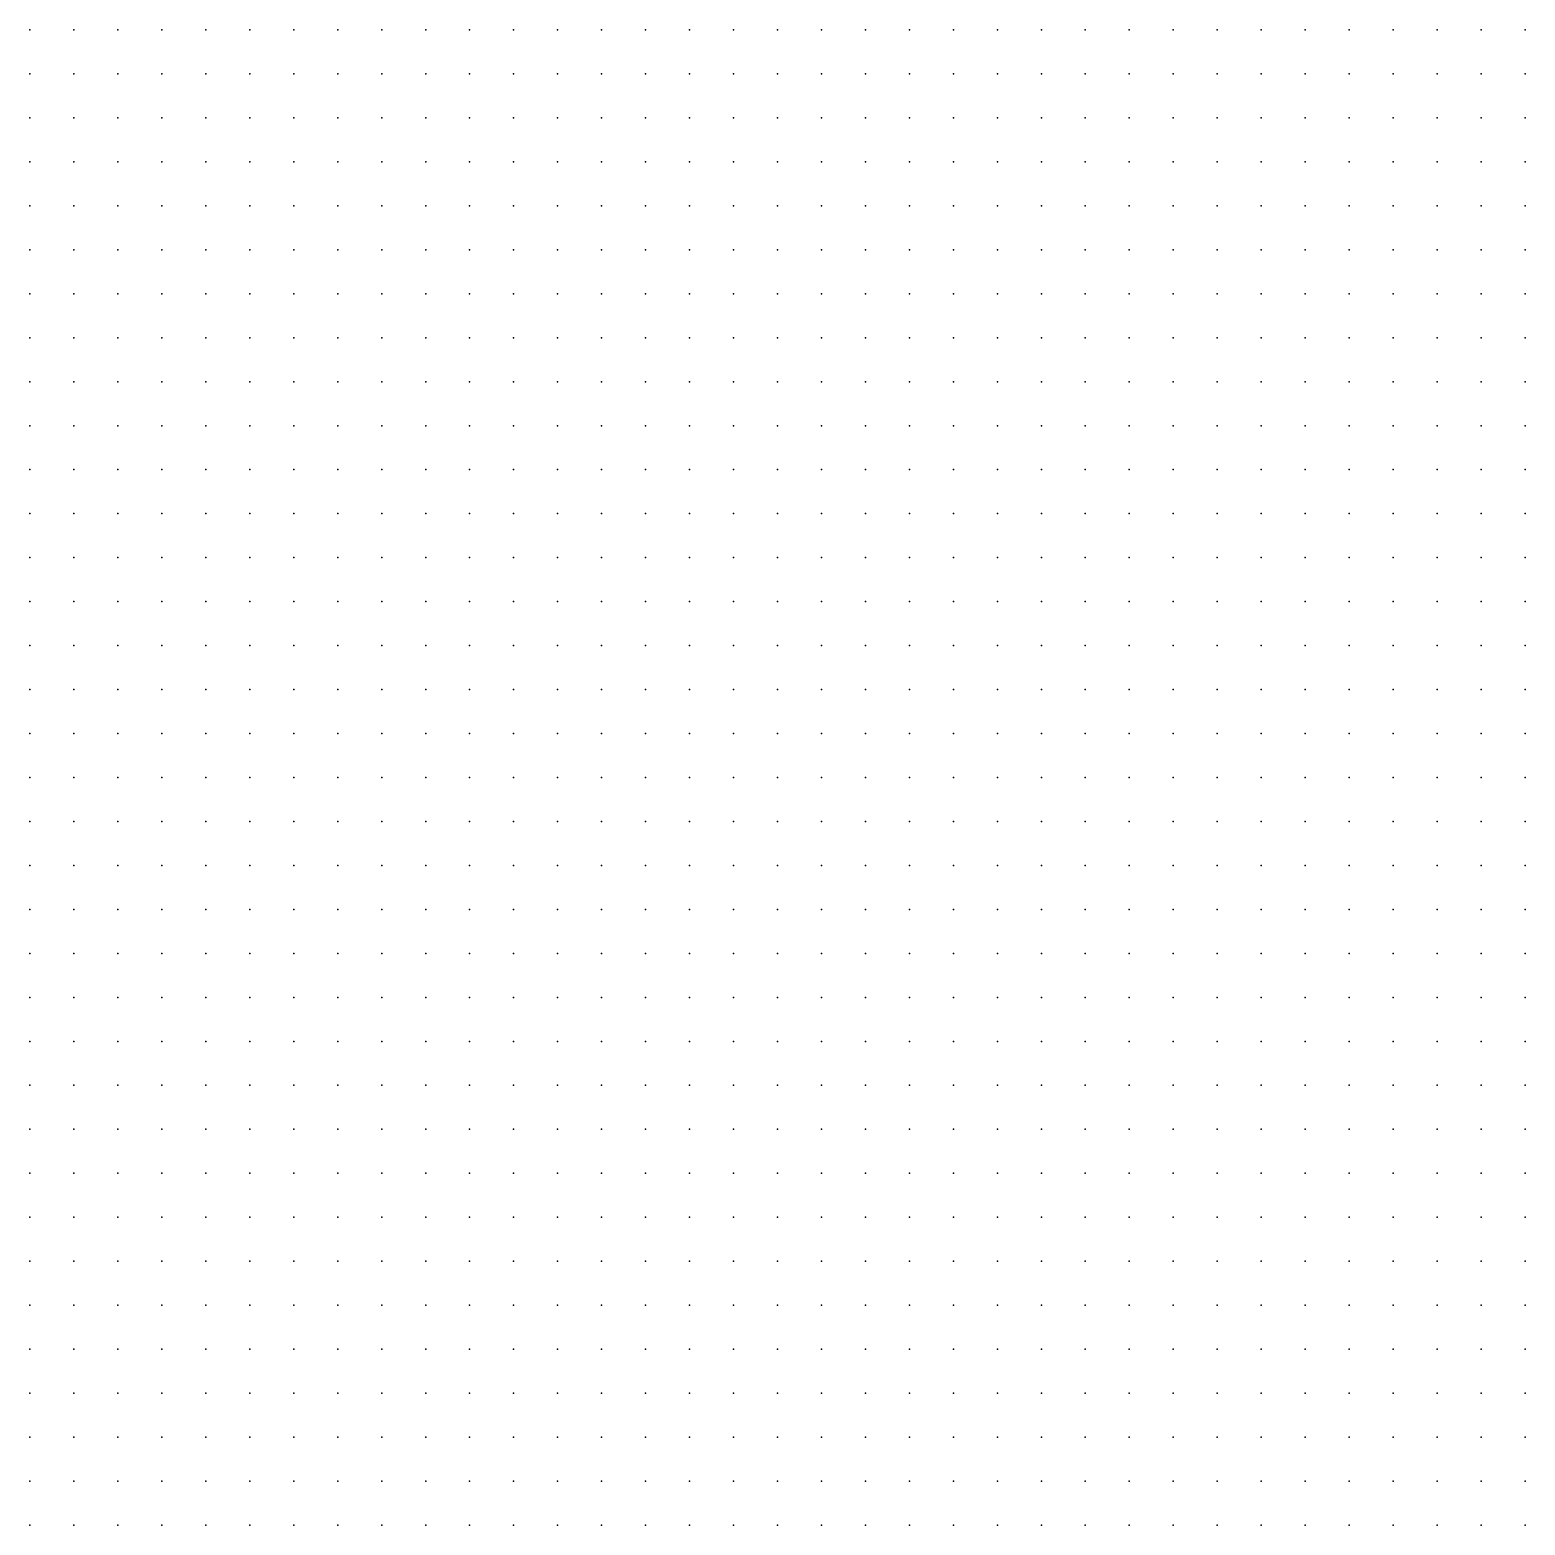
# Model space of a CAD drawing. Header units: millimetres. Extents: x 2848 to 6961, y 1568 to 7914.
# Drawn here: x 4418.78 to 4452.78, y 1650.79 to 1684.79 of the extents above; entities that cross this region are included whole.
import ezdxf

# ---------------------------------------------------------------- set-up
doc = ezdxf.new("R2010")
doc.units = ezdxf.units.MM
doc.header["$PDSIZE"] = -2

msp = doc.modelspace()

# ---------------------------------------------------------------- linework, layer by layer
at = {"color": 142, "true_color": 0x1a84d0}
for p in [(4418.782, 1684.789), (4419.782, 1684.789), (4420.782, 1684.789), (4421.782, 1684.789), (4422.782, 1684.789), (4423.782, 1684.789), (4424.782, 1684.789), (4425.782, 1684.789), (4426.782, 1684.789), (4427.782, 1684.789), (4428.782, 1684.789), (4429.782, 1684.789), (4430.782, 1684.789), (4431.782, 1684.789), (4432.782, 1684.789), (4433.782, 1684.789), (4434.782, 1684.789), (4435.782, 1684.789), (4436.782, 1684.789), (4437.782, 1684.789), (4438.782, 1684.789), (4439.782, 1684.789), (4440.782, 1684.789), (4441.782, 1684.789), (4442.782, 1684.789), (4443.782, 1684.789), (4444.782, 1684.789), (4445.782, 1684.789), (4446.782, 1684.789), (4447.782, 1684.789), (4448.782, 1684.789), (4449.782, 1684.789), (4450.782, 1684.789), (4451.782, 1684.789), (4452.782, 1684.789), (4418.782, 1683.789), (4419.782, 1683.789), (4420.782, 1683.789), (4421.782, 1683.789), (4422.782, 1683.789), (4423.782, 1683.789), (4424.782, 1683.789), (4425.782, 1683.789), (4426.782, 1683.789), (4427.782, 1683.789), (4428.782, 1683.789), (4429.782, 1683.789), (4430.782, 1683.789), (4431.782, 1683.789), (4432.782, 1683.789), (4433.782, 1683.789), (4434.782, 1683.789), (4435.782, 1683.789), (4436.782, 1683.789), (4437.782, 1683.789), (4438.782, 1683.789), (4439.782, 1683.789), (4440.782, 1683.789), (4441.782, 1683.789), (4442.782, 1683.789), (4443.782, 1683.789), (4444.782, 1683.789), (4445.782, 1683.789), (4446.782, 1683.789), (4447.782, 1683.789), (4448.782, 1683.789), (4449.782, 1683.789), (4450.782, 1683.789), (4451.782, 1683.789), (4452.782, 1683.789), (4418.782, 1682.789), (4419.782, 1682.789), (4420.782, 1682.789), (4421.782, 1682.789), (4422.782, 1682.789), (4423.782, 1682.789), (4424.782, 1682.789), (4425.782, 1682.789), (4426.782, 1682.789), (4427.782, 1682.789), (4428.782, 1682.789), (4429.782, 1682.789), (4430.782, 1682.789), (4431.782, 1682.789), (4432.782, 1682.789), (4433.782, 1682.789), (4434.782, 1682.789), (4435.782, 1682.789), (4436.782, 1682.789), (4437.782, 1682.789), (4438.782, 1682.789), (4439.782, 1682.789), (4440.782, 1682.789), (4441.782, 1682.789), (4442.782, 1682.789), (4443.782, 1682.789), (4444.782, 1682.789), (4445.782, 1682.789), (4446.782, 1682.789), (4447.782, 1682.789), (4448.782, 1682.789), (4449.782, 1682.789), (4450.782, 1682.789), (4451.782, 1682.789), (4452.782, 1682.789), (4418.782, 1681.789), (4419.782, 1681.789), (4420.782, 1681.789), (4421.782, 1681.789), (4422.782, 1681.789), (4423.782, 1681.789), (4424.782, 1681.789), (4425.782, 1681.789), (4426.782, 1681.789), (4427.782, 1681.789), (4428.782, 1681.789), (4429.782, 1681.789), (4430.782, 1681.789), (4431.782, 1681.789), (4432.782, 1681.789), (4433.782, 1681.789), (4434.782, 1681.789), (4435.782, 1681.789), (4436.782, 1681.789), (4437.782, 1681.789), (4438.782, 1681.789), (4439.782, 1681.789), (4440.782, 1681.789), (4441.782, 1681.789), (4442.782, 1681.789), (4443.782, 1681.789), (4444.782, 1681.789), (4445.782, 1681.789), (4446.782, 1681.789), (4447.782, 1681.789), (4448.782, 1681.789), (4449.782, 1681.789), (4450.782, 1681.789), (4451.782, 1681.789), (4452.782, 1681.789), (4418.782, 1680.789), (4419.782, 1680.789), (4420.782, 1680.789), (4421.782, 1680.789), (4422.782, 1680.789), (4423.782, 1680.789), (4424.782, 1680.789), (4425.782, 1680.789), (4426.782, 1680.789), (4427.782, 1680.789), (4428.782, 1680.789), (4429.782, 1680.789), (4430.782, 1680.789), (4431.782, 1680.789), (4432.782, 1680.789), (4433.782, 1680.789), (4434.782, 1680.789), (4435.782, 1680.789), (4436.782, 1680.789), (4437.782, 1680.789), (4438.782, 1680.789), (4439.782, 1680.789), (4440.782, 1680.789), (4441.782, 1680.789), (4442.782, 1680.789), (4443.782, 1680.789), (4444.782, 1680.789), (4445.782, 1680.789), (4446.782, 1680.789), (4447.782, 1680.789), (4448.782, 1680.789), (4449.782, 1680.789), (4450.782, 1680.789), (4451.782, 1680.789), (4452.782, 1680.789), (4418.782, 1679.789), (4419.782, 1679.789), (4420.782, 1679.789), (4421.782, 1679.789), (4422.782, 1679.789), (4423.782, 1679.789), (4424.782, 1679.789), (4425.782, 1679.789), (4426.782, 1679.789), (4427.782, 1679.789), (4428.782, 1679.789), (4429.782, 1679.789), (4430.782, 1679.789), (4431.782, 1679.789), (4432.782, 1679.789), (4433.782, 1679.789), (4434.782, 1679.789), (4435.782, 1679.789), (4436.782, 1679.789), (4437.782, 1679.789), (4438.782, 1679.789), (4439.782, 1679.789), (4440.782, 1679.789), (4441.782, 1679.789), (4442.782, 1679.789), (4443.782, 1679.789), (4444.782, 1679.789), (4445.782, 1679.789), (4446.782, 1679.789), (4447.782, 1679.789), (4448.782, 1679.789), (4449.782, 1679.789), (4450.782, 1679.789), (4451.782, 1679.789), (4452.782, 1679.789), (4418.782, 1678.789), (4419.782, 1678.789), (4420.782, 1678.789), (4421.782, 1678.789), (4422.782, 1678.789), (4423.782, 1678.789), (4424.782, 1678.789), (4425.782, 1678.789), (4426.782, 1678.789), (4427.782, 1678.789), (4428.782, 1678.789), (4429.782, 1678.789), (4430.782, 1678.789), (4431.782, 1678.789), (4432.782, 1678.789), (4433.782, 1678.789), (4434.782, 1678.789), (4435.782, 1678.789), (4436.782, 1678.789), (4437.782, 1678.789), (4438.782, 1678.789), (4439.782, 1678.789), (4440.782, 1678.789), (4441.782, 1678.789), (4442.782, 1678.789), (4443.782, 1678.789), (4444.782, 1678.789), (4445.782, 1678.789), (4446.782, 1678.789), (4447.782, 1678.789), (4448.782, 1678.789), (4449.782, 1678.789), (4450.782, 1678.789), (4451.782, 1678.789), (4452.782, 1678.789), (4418.782, 1677.789), (4419.782, 1677.789), (4420.782, 1677.789), (4421.782, 1677.789), (4422.782, 1677.789), (4423.782, 1677.789), (4424.782, 1677.789), (4425.782, 1677.789), (4426.782, 1677.789), (4427.782, 1677.789), (4428.782, 1677.789), (4429.782, 1677.789), (4430.782, 1677.789), (4431.782, 1677.789), (4432.782, 1677.789), (4433.782, 1677.789), (4434.782, 1677.789), (4435.782, 1677.789), (4436.782, 1677.789), (4437.782, 1677.789), (4438.782, 1677.789), (4439.782, 1677.789), (4440.782, 1677.789), (4441.782, 1677.789), (4442.782, 1677.789), (4443.782, 1677.789), (4444.782, 1677.789), (4445.782, 1677.789), (4446.782, 1677.789), (4447.782, 1677.789), (4448.782, 1677.789), (4449.782, 1677.789), (4450.782, 1677.789), (4451.782, 1677.789), (4452.782, 1677.789), (4418.782, 1676.789), (4419.782, 1676.789), (4420.782, 1676.789), (4421.782, 1676.789), (4422.782, 1676.789), (4423.782, 1676.789), (4424.782, 1676.789), (4425.782, 1676.789), (4426.782, 1676.789), (4427.782, 1676.789), (4428.782, 1676.789), (4429.782, 1676.789), (4430.782, 1676.789), (4431.782, 1676.789), (4432.782, 1676.789), (4433.782, 1676.789), (4434.782, 1676.789), (4435.782, 1676.789), (4436.782, 1676.789), (4437.782, 1676.789), (4438.782, 1676.789), (4439.782, 1676.789), (4440.782, 1676.789), (4441.782, 1676.789), (4442.782, 1676.789), (4443.782, 1676.789), (4444.782, 1676.789), (4445.782, 1676.789), (4446.782, 1676.789), (4447.782, 1676.789), (4448.782, 1676.789), (4449.782, 1676.789), (4450.782, 1676.789), (4451.782, 1676.789), (4452.782, 1676.789), (4418.782, 1675.789), (4419.782, 1675.789), (4420.782, 1675.789), (4421.782, 1675.789), (4422.782, 1675.789), (4423.782, 1675.789), (4424.782, 1675.789), (4425.782, 1675.789), (4426.782, 1675.789), (4427.782, 1675.789), (4428.782, 1675.789), (4429.782, 1675.789), (4430.782, 1675.789), (4431.782, 1675.789), (4432.782, 1675.789), (4433.782, 1675.789), (4434.782, 1675.789), (4435.782, 1675.789), (4436.782, 1675.789), (4437.782, 1675.789), (4438.782, 1675.789), (4439.782, 1675.789), (4440.782, 1675.789), (4441.782, 1675.789), (4442.782, 1675.789), (4443.782, 1675.789), (4444.782, 1675.789), (4445.782, 1675.789), (4446.782, 1675.789), (4447.782, 1675.789), (4448.782, 1675.789), (4449.782, 1675.789), (4450.782, 1675.789), (4451.782, 1675.789), (4452.782, 1675.789), (4418.782, 1674.789), (4419.782, 1674.789), (4420.782, 1674.789), (4421.782, 1674.789), (4422.782, 1674.789), (4423.782, 1674.789), (4424.782, 1674.789), (4425.782, 1674.789), (4426.782, 1674.789), (4427.782, 1674.789), (4428.782, 1674.789), (4429.782, 1674.789), (4430.782, 1674.789), (4431.782, 1674.789), (4432.782, 1674.789), (4433.782, 1674.789), (4434.782, 1674.789), (4435.782, 1674.789), (4436.782, 1674.789), (4437.782, 1674.789), (4438.782, 1674.789), (4439.782, 1674.789), (4440.782, 1674.789), (4441.782, 1674.789), (4442.782, 1674.789), (4443.782, 1674.789), (4444.782, 1674.789), (4445.782, 1674.789), (4446.782, 1674.789), (4447.782, 1674.789), (4448.782, 1674.789), (4449.782, 1674.789), (4450.782, 1674.789), (4451.782, 1674.789), (4452.782, 1674.789), (4418.782, 1673.789), (4419.782, 1673.789), (4420.782, 1673.789), (4421.782, 1673.789), (4422.782, 1673.789), (4423.782, 1673.789), (4424.782, 1673.789), (4425.782, 1673.789), (4426.782, 1673.789), (4427.782, 1673.789), (4428.782, 1673.789), (4429.782, 1673.789), (4430.782, 1673.789), (4431.782, 1673.789), (4432.782, 1673.789), (4433.782, 1673.789), (4434.782, 1673.789), (4435.782, 1673.789), (4436.782, 1673.789), (4437.782, 1673.789), (4438.782, 1673.789), (4439.782, 1673.789), (4440.782, 1673.789), (4441.782, 1673.789), (4442.782, 1673.789), (4443.782, 1673.789), (4444.782, 1673.789), (4445.782, 1673.789), (4446.782, 1673.789), (4447.782, 1673.789), (4448.782, 1673.789), (4449.782, 1673.789), (4450.782, 1673.789), (4451.782, 1673.789), (4452.782, 1673.789), (4418.782, 1672.789), (4419.782, 1672.789), (4420.782, 1672.789), (4421.782, 1672.789), (4422.782, 1672.789), (4423.782, 1672.789), (4424.782, 1672.789), (4425.782, 1672.789), (4426.782, 1672.789), (4427.782, 1672.789), (4428.782, 1672.789), (4429.782, 1672.789), (4430.782, 1672.789), (4431.782, 1672.789), (4432.782, 1672.789), (4433.782, 1672.789), (4434.782, 1672.789), (4435.782, 1672.789), (4436.782, 1672.789), (4437.782, 1672.789), (4438.782, 1672.789), (4439.782, 1672.789), (4440.782, 1672.789), (4441.782, 1672.789), (4442.782, 1672.789), (4443.782, 1672.789), (4444.782, 1672.789), (4445.782, 1672.789), (4446.782, 1672.789), (4447.782, 1672.789), (4448.782, 1672.789), (4449.782, 1672.789), (4450.782, 1672.789), (4451.782, 1672.789), (4452.782, 1672.789), (4447.782, 1671.789), (4448.782, 1671.789), (4449.782, 1671.789), (4450.782, 1671.789), (4451.782, 1671.789), (4452.782, 1671.789), (4447.782, 1670.789), (4448.782, 1670.789), (4449.782, 1670.789), (4450.782, 1670.789), (4451.782, 1670.789), (4452.782, 1670.789), (4447.782, 1669.789), (4448.782, 1669.789), (4449.782, 1669.789), (4450.782, 1669.789), (4451.782, 1669.789), (4452.782, 1669.789), (4447.782, 1668.789), (4448.782, 1668.789), (4449.782, 1668.789), (4450.782, 1668.789), (4451.782, 1668.789), (4452.782, 1668.789), (4447.782, 1667.789), (4448.782, 1667.789), (4449.782, 1667.789), (4450.782, 1667.789), (4451.782, 1667.789), (4452.782, 1667.789), (4447.782, 1666.789), (4448.782, 1666.789), (4449.782, 1666.789), (4450.782, 1666.789), (4451.782, 1666.789), (4452.782, 1666.789), (4447.782, 1665.789), (4448.782, 1665.789), (4449.782, 1665.789), (4450.782, 1665.789), (4451.782, 1665.789), (4452.782, 1665.789), (4447.782, 1664.789), (4448.782, 1664.789), (4449.782, 1664.789), (4450.782, 1664.789), (4451.782, 1664.789), (4452.782, 1664.789), (4447.782, 1663.789), (4448.782, 1663.789), (4449.782, 1663.789), (4450.782, 1663.789), (4451.782, 1663.789), (4452.782, 1663.789), (4447.782, 1662.789), (4448.782, 1662.789), (4449.782, 1662.789), (4450.782, 1662.789), (4451.782, 1662.789), (4452.782, 1662.789), (4447.782, 1661.789), (4448.782, 1661.789), (4449.782, 1661.789), (4450.782, 1661.789), (4451.782, 1661.789), (4452.782, 1661.789), (4447.782, 1660.789), (4448.782, 1660.789), (4449.782, 1660.789), (4450.782, 1660.789), (4451.782, 1660.789), (4452.782, 1660.789), (4447.782, 1659.789), (4448.782, 1659.789), (4449.782, 1659.789), (4450.782, 1659.789), (4451.782, 1659.789), (4452.782, 1659.789), (4447.782, 1658.789), (4448.782, 1658.789), (4449.782, 1658.789), (4450.782, 1658.789), (4451.782, 1658.789), (4452.782, 1658.789), (4447.782, 1657.789), (4448.782, 1657.789), (4449.782, 1657.789), (4450.782, 1657.789), (4451.782, 1657.789), (4452.782, 1657.789), (4418.782, 1656.789), (4419.782, 1656.789), (4420.782, 1656.789), (4421.782, 1656.789), (4422.782, 1656.789), (4423.782, 1656.789), (4424.782, 1656.789), (4425.782, 1656.789), (4426.782, 1656.789), (4427.782, 1656.789), (4428.782, 1656.789), (4429.782, 1656.789), (4430.782, 1656.789), (4431.782, 1656.789), (4432.782, 1656.789), (4433.782, 1656.789), (4447.782, 1656.789), (4448.782, 1656.789), (4449.782, 1656.789), (4450.782, 1656.789), (4451.782, 1656.789), (4452.782, 1656.789), (4418.782, 1655.789), (4419.782, 1655.789), (4420.782, 1655.789), (4421.782, 1655.789), (4422.782, 1655.789), (4423.782, 1655.789), (4424.782, 1655.789), (4425.782, 1655.789), (4426.782, 1655.789), (4427.782, 1655.789), (4428.782, 1655.789), (4429.782, 1655.789), (4430.782, 1655.789), (4431.782, 1655.789), (4432.782, 1655.789), (4433.782, 1655.789), (4447.782, 1655.789), (4448.782, 1655.789), (4449.782, 1655.789), (4450.782, 1655.789), (4451.782, 1655.789), (4452.782, 1655.789), (4418.782, 1654.789), (4419.782, 1654.789), (4420.782, 1654.789), (4421.782, 1654.789), (4422.782, 1654.789), (4423.782, 1654.789), (4424.782, 1654.789), (4425.782, 1654.789), (4426.782, 1654.789), (4427.782, 1654.789), (4428.782, 1654.789), (4429.782, 1654.789), (4430.782, 1654.789), (4431.782, 1654.789), (4432.782, 1654.789), (4433.782, 1654.789), (4447.782, 1654.789), (4448.782, 1654.789), (4449.782, 1654.789), (4450.782, 1654.789), (4451.782, 1654.789), (4452.782, 1654.789), (4418.782, 1653.789), (4419.782, 1653.789), (4420.782, 1653.789), (4421.782, 1653.789), (4422.782, 1653.789), (4423.782, 1653.789), (4424.782, 1653.789), (4425.782, 1653.789), (4426.782, 1653.789), (4427.782, 1653.789), (4428.782, 1653.789), (4429.782, 1653.789), (4430.782, 1653.789), (4431.782, 1653.789), (4432.782, 1653.789), (4433.782, 1653.789), (4447.782, 1653.789), (4448.782, 1653.789), (4449.782, 1653.789), (4450.782, 1653.789), (4451.782, 1653.789), (4452.782, 1653.789), (4418.782, 1652.789), (4419.782, 1652.789), (4420.782, 1652.789), (4421.782, 1652.789), (4422.782, 1652.789), (4423.782, 1652.789), (4424.782, 1652.789), (4425.782, 1652.789), (4426.782, 1652.789), (4427.782, 1652.789), (4428.782, 1652.789), (4429.782, 1652.789), (4430.782, 1652.789), (4431.782, 1652.789), (4432.782, 1652.789), (4433.782, 1652.789), (4447.782, 1652.789), (4448.782, 1652.789), (4449.782, 1652.789), (4450.782, 1652.789), (4451.782, 1652.789), (4452.782, 1652.789), (4418.782, 1651.789), (4419.782, 1651.789), (4420.782, 1651.789), (4421.782, 1651.789), (4422.782, 1651.789), (4423.782, 1651.789), (4424.782, 1651.789), (4425.782, 1651.789), (4426.782, 1651.789), (4427.782, 1651.789), (4428.782, 1651.789), (4429.782, 1651.789), (4430.782, 1651.789), (4431.782, 1651.789), (4432.782, 1651.789), (4433.782, 1651.789), (4447.782, 1651.789), (4448.782, 1651.789), (4449.782, 1651.789), (4450.782, 1651.789), (4451.782, 1651.789), (4452.782, 1651.789), (4418.782, 1650.789), (4419.782, 1650.789), (4420.782, 1650.789), (4421.782, 1650.789), (4422.782, 1650.789), (4423.782, 1650.789), (4424.782, 1650.789), (4425.782, 1650.789), (4426.782, 1650.789), (4427.782, 1650.789), (4428.782, 1650.789), (4429.782, 1650.789), (4430.782, 1650.789), (4431.782, 1650.789), (4432.782, 1650.789), (4433.782, 1650.789), (4447.782, 1650.789), (4448.782, 1650.789), (4449.782, 1650.789), (4450.782, 1650.789), (4451.782, 1650.789), (4452.782, 1650.789)]:
    msp.add_point(p, dxfattribs=at)
at = {"color": 7, "true_color": 0xfdfffe}
for p in [(4418.782, 1671.789), (4419.782, 1671.789), (4420.782, 1671.789), (4421.782, 1671.789), (4418.782, 1666.789), (4419.782, 1666.789), (4420.782, 1666.789), (4421.782, 1666.789), (4418.782, 1665.789), (4419.782, 1665.789), (4420.782, 1665.789), (4421.782, 1665.789)]:
    msp.add_point(p, dxfattribs=at)
at = {"color": 7, "true_color": 0xfdfdfd}
for p in [(4422.782, 1671.789), (4423.782, 1671.789), (4424.782, 1671.789), (4425.782, 1671.789), (4426.782, 1671.789), (4427.782, 1671.789), (4428.782, 1671.789), (4429.782, 1671.789), (4432.782, 1663.789), (4432.782, 1662.789), (4433.782, 1662.789), (4436.782, 1662.789), (4440.782, 1661.789), (4440.782, 1660.789), (4440.782, 1659.789), (4440.782, 1658.789), (4438.782, 1656.789), (4439.782, 1656.789), (4439.782, 1655.789), (4439.782, 1654.789)]:
    msp.add_point(p, dxfattribs=at)
at = {"color": 7, "true_color": 0xe5fcff}
msp.add_point((4430.782, 1671.789), dxfattribs=at)
at = {"color": 7, "true_color": 0xebfdff}
msp.add_point((4431.782, 1671.789), dxfattribs=at)
at = {"color": 7, "true_color": 0xedfaff}
msp.add_point((4432.782, 1671.789), dxfattribs=at)
at = {"color": 7, "true_color": 0xe4f0ff}
msp.add_point((4433.782, 1671.789), dxfattribs=at)
at = {"color": 254, "true_color": 0xd1e2ff}
msp.add_point((4434.782, 1671.789), dxfattribs=at)
at = {"color": 254, "true_color": 0xb5ceff}
msp.add_point((4435.782, 1671.789), dxfattribs=at)
at = {"color": 151, "true_color": 0x8eb1ff}
msp.add_point((4436.782, 1671.789), dxfattribs=at)
at = {"color": 161, "true_color": 0x7099f5}
msp.add_point((4437.782, 1671.789), dxfattribs=at)
at = {"color": 153, "true_color": 0x3692d1}
msp.add_point((4438.782, 1671.789), dxfattribs=at)
at = {"color": 142, "true_color": 0x1d83cb}
msp.add_point((4439.782, 1671.789), dxfattribs=at)
at = {"color": 152, "true_color": 0x067dd1}
msp.add_point((4440.782, 1671.789), dxfattribs=at)
at = {"color": 150, "true_color": 0x0489e8}
msp.add_point((4441.782, 1671.789), dxfattribs=at)
at = {"color": 150, "true_color": 0x0590f5}
msp.add_point((4442.782, 1671.789), dxfattribs=at)
at = {"color": 150, "true_color": 0x008aed}
msp.add_point((4443.782, 1671.789), dxfattribs=at)
at = {"color": 150, "true_color": 0x0081e1}
msp.add_point((4444.782, 1671.789), dxfattribs=at)
at = {"color": 152, "true_color": 0x017eda}
msp.add_point((4445.782, 1671.789), dxfattribs=at)
at = {"color": 150, "true_color": 0x038de8}
for p in [(4446.782, 1671.789), (4446.782, 1670.789)]:
    msp.add_point(p, dxfattribs=at)
at = {"color": 7, "true_color": 0xf8fcff}
for p in [(4418.782, 1670.789), (4419.782, 1670.789), (4420.782, 1670.789), (4421.782, 1670.789)]:
    msp.add_point(p, dxfattribs=at)
at = {"color": 7, "true_color": 0xfbfcff}
for p in [(4422.782, 1670.789), (4423.782, 1670.789), (4424.782, 1670.789), (4425.782, 1670.789), (4426.782, 1670.789), (4427.782, 1670.789), (4428.782, 1670.789), (4429.782, 1670.789)]:
    msp.add_point(p, dxfattribs=at)
at = {"color": 7, "true_color": 0xfffcff}
msp.add_point((4430.782, 1670.789), dxfattribs=at)
at = {"color": 7, "true_color": 0xfffcfd}
for p in [(4431.782, 1670.789), (4437.782, 1661.789)]:
    msp.add_point(p, dxfattribs=at)
at = {"color": 7, "true_color": 0xfdf2ee}
msp.add_point((4432.782, 1670.789), dxfattribs=at)
at = {"color": 7, "true_color": 0xfbf0ea}
msp.add_point((4433.782, 1670.789), dxfattribs=at)
at = {"color": 7, "true_color": 0xfffbf7}
msp.add_point((4434.782, 1670.789), dxfattribs=at)
at = {"color": 7, "true_color": 0xf9ffff}
msp.add_point((4435.782, 1670.789), dxfattribs=at)
at = {"color": 7, "true_color": 0xe8fcff}
msp.add_point((4436.782, 1670.789), dxfattribs=at)
at = {"color": 254, "true_color": 0xd0edfb}
msp.add_point((4437.782, 1670.789), dxfattribs=at)
at = {"color": 141, "true_color": 0xb1daff}
msp.add_point((4438.782, 1670.789), dxfattribs=at)
at = {"color": 151, "true_color": 0x75b1f0}
msp.add_point((4439.782, 1670.789), dxfattribs=at)
at = {"color": 142, "true_color": 0x2f8adb}
msp.add_point((4440.782, 1670.789), dxfattribs=at)
at = {"color": 150, "true_color": 0x0981e0}
msp.add_point((4441.782, 1670.789), dxfattribs=at)
at = {"color": 150, "true_color": 0x0088eb}
msp.add_point((4442.782, 1670.789), dxfattribs=at)
at = {"color": 150, "true_color": 0x008ce8}
msp.add_point((4443.782, 1670.789), dxfattribs=at)
at = {"color": 142, "true_color": 0x058edf}
msp.add_point((4444.782, 1670.789), dxfattribs=at)
at = {"color": 142, "true_color": 0x0e92dc}
msp.add_point((4445.782, 1670.789), dxfattribs=at)
at = {"color": 7, "true_color": 0xfcfefd}
for p in [(4418.782, 1669.789), (4419.782, 1669.789), (4420.782, 1669.789), (4421.782, 1669.789), (4418.782, 1668.789), (4419.782, 1668.789), (4420.782, 1668.789), (4421.782, 1668.789), (4418.782, 1667.789), (4419.782, 1667.789), (4420.782, 1667.789), (4421.782, 1667.789)]:
    msp.add_point(p, dxfattribs=at)
at = {"color": 7, "true_color": 0xfdfef9}
for p in [(4422.782, 1669.789), (4423.782, 1669.789), (4424.782, 1669.789), (4425.782, 1669.789), (4426.782, 1669.789), (4427.782, 1669.789), (4428.782, 1669.789), (4429.782, 1669.789), (4442.782, 1657.789), (4443.782, 1656.789), (4443.782, 1655.789), (4443.782, 1654.789)]:
    msp.add_point(p, dxfattribs=at)
at = {"color": 7, "true_color": 0xf8fff7}
msp.add_point((4430.782, 1669.789), dxfattribs=at)
at = {"color": 7, "true_color": 0xf6fdf5}
for p in [(4431.782, 1669.789), (4434.782, 1669.789), (4435.782, 1669.789), (4433.782, 1668.789), (4436.782, 1668.789)]:
    msp.add_point(p, dxfattribs=at)
at = {"color": 7, "true_color": 0xf4fbf3}
for p in [(4432.782, 1669.789), (4433.782, 1669.789), (4437.782, 1668.789)]:
    msp.add_point(p, dxfattribs=at)
at = {"color": 7, "true_color": 0xf5fcf4}
for p in [(4436.782, 1669.789), (4432.782, 1668.789)]:
    msp.add_point(p, dxfattribs=at)
at = {"color": 7, "true_color": 0xf3faf2}
msp.add_point((4437.782, 1669.789), dxfattribs=at)
at = {"color": 7, "true_color": 0xf2fff6}
msp.add_point((4438.782, 1669.789), dxfattribs=at)
at = {"color": 7, "true_color": 0xddf7f4}
msp.add_point((4439.782, 1669.789), dxfattribs=at)
at = {"color": 141, "true_color": 0xa3cfea}
msp.add_point((4440.782, 1669.789), dxfattribs=at)
at = {"color": 153, "true_color": 0x4c9adc}
msp.add_point((4441.782, 1669.789), dxfattribs=at)
at = {"color": 150, "true_color": 0x0a7ee1}
msp.add_point((4442.782, 1669.789), dxfattribs=at)
at = {"color": 150, "true_color": 0x008cff}
msp.add_point((4443.782, 1669.789), dxfattribs=at)
at = {"color": 150, "true_color": 0x0098ff}
msp.add_point((4444.782, 1669.789), dxfattribs=at)
at = {"color": 150, "true_color": 0x008df6}
msp.add_point((4445.782, 1669.789), dxfattribs=at)
at = {"color": 150, "true_color": 0x0089ea}
msp.add_point((4446.782, 1669.789), dxfattribs=at)
at = {"color": 7, "true_color": 0xfdfdfb}
for p in [(4422.782, 1668.789), (4423.782, 1668.789), (4424.782, 1668.789), (4425.782, 1668.789), (4426.782, 1668.789), (4427.782, 1668.789), (4428.782, 1668.789), (4429.782, 1668.789), (4422.782, 1667.789), (4423.782, 1667.789), (4424.782, 1667.789), (4425.782, 1667.789), (4426.782, 1667.789), (4427.782, 1667.789), (4428.782, 1667.789), (4429.782, 1667.789), (4432.782, 1659.789), (4441.782, 1658.789), (4441.782, 1657.789), (4438.782, 1653.789), (4445.782, 1653.789), (4438.782, 1652.789), (4445.782, 1652.789), (4438.782, 1651.789), (4445.782, 1651.789), (4438.782, 1650.789), (4445.782, 1650.789)]:
    msp.add_point(p, dxfattribs=at)
at = {"color": 7, "true_color": 0xf9fff8}
msp.add_point((4430.782, 1668.789), dxfattribs=at)
at = {"color": 7, "true_color": 0xf7fef6}
for p in [(4431.782, 1668.789), (4434.782, 1668.789), (4435.782, 1668.789)]:
    msp.add_point(p, dxfattribs=at)
at = {"color": 254, "true_color": 0xe9f1e2}
msp.add_point((4438.782, 1668.789), dxfattribs=at)
at = {"color": 7, "true_color": 0xf7fffb}
msp.add_point((4439.782, 1668.789), dxfattribs=at)
at = {"color": 7, "true_color": 0xe6ffff}
msp.add_point((4440.782, 1668.789), dxfattribs=at)
at = {"color": 141, "true_color": 0xaadeff}
msp.add_point((4441.782, 1668.789), dxfattribs=at)
at = {"color": 151, "true_color": 0x62b7fa}
msp.add_point((4442.782, 1668.789), dxfattribs=at)
at = {"color": 142, "true_color": 0x1488df}
msp.add_point((4443.782, 1668.789), dxfattribs=at)
at = {"color": 152, "true_color": 0x007bdd}
msp.add_point((4444.782, 1668.789), dxfattribs=at)
at = {"color": 150, "true_color": 0x119bfe}
msp.add_point((4445.782, 1668.789), dxfattribs=at)
at = {"color": 150, "true_color": 0x0291f1}
msp.add_point((4446.782, 1668.789), dxfattribs=at)
at = {"color": 7, "true_color": 0xfbfffa}
for p in [(4430.782, 1667.789), (4431.782, 1666.789), (4434.782, 1666.789)]:
    msp.add_point(p, dxfattribs=at)
at = {"color": 7, "true_color": 0xfafff9}
for p in [(4431.782, 1667.789), (4434.782, 1667.789), (4435.782, 1667.789), (4432.782, 1666.789), (4433.782, 1666.789), (4436.782, 1666.789)]:
    msp.add_point(p, dxfattribs=at)
at = {"color": 7, "true_color": 0xf8fdf7}
for p in [(4432.782, 1667.789), (4433.782, 1667.789), (4436.782, 1667.789), (4437.782, 1666.789)]:
    msp.add_point(p, dxfattribs=at)
at = {"color": 7, "true_color": 0xf7fcf6}
msp.add_point((4437.782, 1667.789), dxfattribs=at)
at = {"color": 7, "true_color": 0xf5f2eb}
msp.add_point((4438.782, 1667.789), dxfattribs=at)
at = {"color": 7, "true_color": 0xfffff6}
for p in [(4439.782, 1667.789), (4446.782, 1657.789)]:
    msp.add_point(p, dxfattribs=at)
at = {"color": 7, "true_color": 0xfcfff8}
msp.add_point((4440.782, 1667.789), dxfattribs=at)
at = {"color": 7, "true_color": 0xeeffff}
msp.add_point((4441.782, 1667.789), dxfattribs=at)
at = {"color": 7, "true_color": 0xccf9ff}
msp.add_point((4442.782, 1667.789), dxfattribs=at)
at = {"color": 143, "true_color": 0x62abde}
msp.add_point((4443.782, 1667.789), dxfattribs=at)
at = {"color": 152, "true_color": 0x0b6fbb}
msp.add_point((4444.782, 1667.789), dxfattribs=at)
at = {"color": 150, "true_color": 0x1487e4}
msp.add_point((4445.782, 1667.789), dxfattribs=at)
at = {"color": 150, "true_color": 0x0695f1}
msp.add_point((4446.782, 1667.789), dxfattribs=at)
at = {"color": 7, "true_color": 0xfefefe}
for p in [(4422.782, 1666.789), (4423.782, 1666.789), (4424.782, 1666.789), (4425.782, 1666.789), (4426.782, 1666.789), (4427.782, 1666.789), (4428.782, 1666.789), (4429.782, 1666.789), (4422.782, 1665.789), (4423.782, 1665.789), (4424.782, 1665.789), (4425.782, 1665.789), (4426.782, 1665.789), (4427.782, 1665.789), (4428.782, 1665.789), (4429.782, 1665.789), (4432.782, 1664.789), (4433.782, 1664.789), (4436.782, 1664.789), (4433.782, 1663.789), (4436.782, 1663.789), (4439.782, 1660.789), (4439.782, 1659.789), (4438.782, 1658.789), (4439.782, 1658.789), (4438.782, 1657.789), (4439.782, 1657.789), (4440.782, 1657.789), (4440.782, 1656.789), (4440.782, 1655.789), (4440.782, 1654.789)]:
    msp.add_point(p, dxfattribs=at)
at = {"color": 7, "true_color": 0xfcfffb}
for p in [(4430.782, 1666.789), (4435.782, 1666.789)]:
    msp.add_point(p, dxfattribs=at)
at = {"color": 7, "true_color": 0xfffdff}
for p in [(4438.782, 1666.789), (4438.782, 1665.789)]:
    msp.add_point(p, dxfattribs=at)
at = {"color": 7, "true_color": 0xfef9f5}
msp.add_point((4439.782, 1666.789), dxfattribs=at)
at = {"color": 254, "true_color": 0xf0eddc}
msp.add_point((4440.782, 1666.789), dxfattribs=at)
at = {"color": 7, "true_color": 0xfcfbe6}
msp.add_point((4441.782, 1666.789), dxfattribs=at)
at = {"color": 7, "true_color": 0xf7fff8}
msp.add_point((4442.782, 1666.789), dxfattribs=at)
at = {"color": 254, "true_color": 0xb5def0}
msp.add_point((4443.782, 1666.789), dxfattribs=at)
at = {"color": 153, "true_color": 0x4c94cf}
msp.add_point((4444.782, 1666.789), dxfattribs=at)
at = {"color": 152, "true_color": 0x1575cc}
msp.add_point((4445.782, 1666.789), dxfattribs=at)
at = {"color": 142, "true_color": 0x0290e4}
msp.add_point((4446.782, 1666.789), dxfattribs=at)
at = {"color": 7, "true_color": 0xfefffd}
for p in [(4430.782, 1665.789), (4431.782, 1665.789), (4434.782, 1665.789), (4435.782, 1665.789)]:
    msp.add_point(p, dxfattribs=at)
at = {"color": 7, "true_color": 0xfdfffc}
for p in [(4432.782, 1665.789), (4433.782, 1665.789), (4436.782, 1665.789)]:
    msp.add_point(p, dxfattribs=at)
at = {"color": 7, "true_color": 0xfbfdfa}
msp.add_point((4437.782, 1665.789), dxfattribs=at)
at = {"color": 7, "true_color": 0xf5f8fd}
msp.add_point((4439.782, 1665.789), dxfattribs=at)
at = {"color": 7, "true_color": 0xfcfff6}
msp.add_point((4440.782, 1665.789), dxfattribs=at)
at = {"color": 7, "true_color": 0xffffe8}
msp.add_point((4441.782, 1665.789), dxfattribs=at)
at = {"color": 7, "true_color": 0xf9f7e0}
msp.add_point((4442.782, 1665.789), dxfattribs=at)
at = {"color": 7, "true_color": 0xe6f8fa}
msp.add_point((4443.782, 1665.789), dxfattribs=at)
at = {"color": 141, "true_color": 0x9cd2fe}
msp.add_point((4444.782, 1665.789), dxfattribs=at)
at = {"color": 153, "true_color": 0x3a8dd9}
msp.add_point((4445.782, 1665.789), dxfattribs=at)
at = {"color": 142, "true_color": 0x008ad3}
msp.add_point((4446.782, 1665.789), dxfattribs=at)
at = {"color": 7, "true_color": 0xfeffff}
for p in [(4418.782, 1664.789), (4419.782, 1664.789), (4420.782, 1664.789), (4421.782, 1664.789), (4418.782, 1663.789), (4419.782, 1663.789), (4420.782, 1663.789), (4421.782, 1663.789), (4418.782, 1662.789), (4419.782, 1662.789), (4420.782, 1662.789), (4421.782, 1662.789), (4430.782, 1661.789), (4430.782, 1660.789), (4431.782, 1660.789), (4432.782, 1660.789)]:
    msp.add_point(p, dxfattribs=at)
at = {"color": 7, "true_color": 0xffffff}
for p in [(4422.782, 1664.789), (4423.782, 1664.789), (4424.782, 1664.789), (4425.782, 1664.789), (4426.782, 1664.789), (4427.782, 1664.789), (4428.782, 1664.789), (4429.782, 1664.789), (4430.782, 1664.789), (4431.782, 1664.789), (4434.782, 1664.789), (4435.782, 1664.789), (4422.782, 1663.789), (4423.782, 1663.789), (4424.782, 1663.789), (4425.782, 1663.789), (4426.782, 1663.789), (4427.782, 1663.789), (4428.782, 1663.789), (4429.782, 1663.789), (4430.782, 1663.789), (4431.782, 1663.789), (4434.782, 1663.789), (4435.782, 1663.789), (4430.782, 1662.789), (4431.782, 1662.789), (4434.782, 1662.789), (4435.782, 1662.789), (4438.782, 1661.789), (4439.782, 1661.789), (4434.782, 1660.789), (4438.782, 1660.789), (4438.782, 1659.789)]:
    msp.add_point(p, dxfattribs=at)
at = {"color": 7, "true_color": 0xfcfcfc}
for p in [(4437.782, 1664.789), (4437.782, 1663.789), (4437.782, 1662.789), (4438.782, 1655.789), (4438.782, 1654.789)]:
    msp.add_point(p, dxfattribs=at)
at = {"color": 7, "true_color": 0xfffeff}
for p in [(4438.782, 1664.789), (4422.782, 1662.789), (4423.782, 1662.789), (4424.782, 1662.789), (4425.782, 1662.789), (4426.782, 1662.789), (4427.782, 1662.789), (4428.782, 1662.789), (4429.782, 1662.789), (4418.782, 1661.789), (4419.782, 1661.789), (4420.782, 1661.789), (4421.782, 1661.789), (4436.782, 1661.789), (4436.782, 1659.789)]:
    msp.add_point(p, dxfattribs=at)
at = {"color": 7, "true_color": 0xf1faff}
msp.add_point((4439.782, 1664.789), dxfattribs=at)
at = {"color": 7, "true_color": 0xf5ffff}
msp.add_point((4440.782, 1664.789), dxfattribs=at)
at = {"color": 7, "true_color": 0xfffff8}
for p in [(4441.782, 1664.789), (4443.782, 1664.789), (4433.782, 1658.789)]:
    msp.add_point(p, dxfattribs=at)
at = {"color": 254, "true_color": 0xf4ecd9}
msp.add_point((4442.782, 1664.789), dxfattribs=at)
at = {"color": 7, "true_color": 0xd7fbff}
msp.add_point((4444.782, 1664.789), dxfattribs=at)
at = {"color": 143, "true_color": 0x6baee3}
msp.add_point((4445.782, 1664.789), dxfattribs=at)
at = {"color": 142, "true_color": 0x0c8eca}
msp.add_point((4446.782, 1664.789), dxfattribs=at)
at = {"color": 7, "true_color": 0xfffdf3}
msp.add_point((4438.782, 1663.789), dxfattribs=at)
at = {"color": 7, "true_color": 0xf0f7fd}
msp.add_point((4439.782, 1663.789), dxfattribs=at)
at = {"color": 7, "true_color": 0xedfdff}
msp.add_point((4440.782, 1663.789), dxfattribs=at)
at = {"color": 7, "true_color": 0xf7faff}
msp.add_point((4441.782, 1663.789), dxfattribs=at)
at = {"color": 7, "true_color": 0xfff2e8}
msp.add_point((4442.782, 1663.789), dxfattribs=at)
at = {"color": 7, "true_color": 0xfffded}
msp.add_point((4443.782, 1663.789), dxfattribs=at)
at = {"color": 7, "true_color": 0xeffeff}
msp.add_point((4444.782, 1663.789), dxfattribs=at)
at = {"color": 141, "true_color": 0xa9d7ee}
msp.add_point((4445.782, 1663.789), dxfattribs=at)
at = {"color": 142, "true_color": 0x259fd0}
msp.add_point((4446.782, 1663.789), dxfattribs=at)
at = {"color": 7, "true_color": 0xfffbe2}
msp.add_point((4438.782, 1662.789), dxfattribs=at)
at = {"color": 7, "true_color": 0xfafcfb}
msp.add_point((4439.782, 1662.789), dxfattribs=at)
at = {"color": 7, "true_color": 0xebfcff}
msp.add_point((4440.782, 1662.789), dxfattribs=at)
at = {"color": 7, "true_color": 0xf9fcff}
msp.add_point((4441.782, 1662.789), dxfattribs=at)
at = {"color": 7, "true_color": 0xfff7f3}
msp.add_point((4442.782, 1662.789), dxfattribs=at)
at = {"color": 7, "true_color": 0xffedda}
msp.add_point((4443.782, 1662.789), dxfattribs=at)
at = {"color": 7, "true_color": 0xf3f4e6}
msp.add_point((4444.782, 1662.789), dxfattribs=at)
at = {"color": 7, "true_color": 0xe9ffff}
msp.add_point((4445.782, 1662.789), dxfattribs=at)
at = {"color": 143, "true_color": 0x3aafda}
msp.add_point((4446.782, 1662.789), dxfattribs=at)
at = {"color": 7, "true_color": 0xfefeff}
for p in [(4422.782, 1661.789), (4423.782, 1661.789), (4424.782, 1661.789), (4425.782, 1661.789), (4426.782, 1661.789), (4427.782, 1661.789), (4428.782, 1661.789), (4429.782, 1661.789)]:
    msp.add_point(p, dxfattribs=at)
at = {"color": 7, "true_color": 0xfbffff}
for p in [(4431.782, 1661.789), (4432.782, 1658.789)]:
    msp.add_point(p, dxfattribs=at)
at = {"color": 7, "true_color": 0xfcffff}
for p in [(4432.782, 1661.789), (4434.782, 1661.789), (4436.782, 1658.789)]:
    msp.add_point(p, dxfattribs=at)
at = {"color": 7, "true_color": 0xf0f5f9}
msp.add_point((4433.782, 1661.789), dxfattribs=at)
at = {"color": 7, "true_color": 0xfbfbfd}
msp.add_point((4435.782, 1661.789), dxfattribs=at)
at = {"color": 7, "true_color": 0xfbfbf9}
msp.add_point((4441.782, 1661.789), dxfattribs=at)
at = {"color": 7, "true_color": 0xfbfcf7}
for p in [(4442.782, 1661.789), (4442.782, 1660.789)]:
    msp.add_point(p, dxfattribs=at)
at = {"color": 7, "true_color": 0xfcfdf8}
for p in [(4443.782, 1661.789), (4443.782, 1660.789), (4442.782, 1659.789), (4443.782, 1659.789), (4442.782, 1658.789), (4443.782, 1658.789), (4443.782, 1657.789)]:
    msp.add_point(p, dxfattribs=at)
at = {"color": 7, "true_color": 0xfdfef8}
for p in [(4444.782, 1661.789), (4444.782, 1660.789), (4445.782, 1660.789), (4445.782, 1659.789)]:
    msp.add_point(p, dxfattribs=at)
at = {"color": 7, "true_color": 0xfefff9}
msp.add_point((4445.782, 1661.789), dxfattribs=at)
at = {"color": 151, "true_color": 0xa2cbe7}
msp.add_point((4446.782, 1661.789), dxfattribs=at)
at = {"color": 7, "true_color": 0xfafff4}
for p in [(4418.782, 1660.789), (4419.782, 1660.789), (4420.782, 1660.789), (4421.782, 1660.789)]:
    msp.add_point(p, dxfattribs=at)
at = {"color": 7, "true_color": 0xf6fff3}
for p in [(4422.782, 1660.789), (4423.782, 1660.789), (4424.782, 1660.789), (4425.782, 1660.789), (4426.782, 1660.789), (4427.782, 1660.789), (4428.782, 1660.789), (4429.782, 1660.789)]:
    msp.add_point(p, dxfattribs=at)
at = {"color": 7, "true_color": 0xfbfbfb}
msp.add_point((4433.782, 1660.789), dxfattribs=at)
at = {"color": 7, "true_color": 0xfaf8fb}
msp.add_point((4435.782, 1660.789), dxfattribs=at)
at = {"color": 7, "true_color": 0xfcfafd}
msp.add_point((4436.782, 1660.789), dxfattribs=at)
at = {"color": 7, "true_color": 0xf9f7f8}
msp.add_point((4437.782, 1660.789), dxfattribs=at)
at = {"color": 7, "true_color": 0xfcfcfa}
for p in [(4441.782, 1660.789), (4441.782, 1659.789)]:
    msp.add_point(p, dxfattribs=at)
at = {"color": 254, "true_color": 0xbcdcf1}
msp.add_point((4446.782, 1660.789), dxfattribs=at)
at = {"color": 7, "true_color": 0xfff9ff}
for p in [(4418.782, 1659.789), (4419.782, 1659.789), (4420.782, 1659.789), (4421.782, 1659.789), (4422.782, 1659.789), (4423.782, 1659.789), (4424.782, 1659.789), (4425.782, 1659.789), (4426.782, 1659.789), (4427.782, 1659.789), (4428.782, 1659.789), (4429.782, 1659.789)]:
    msp.add_point(p, dxfattribs=at)
at = {"color": 7, "true_color": 0xeef6f8}
msp.add_point((4430.782, 1659.789), dxfattribs=at)
at = {"color": 7, "true_color": 0xf1f7f7}
msp.add_point((4431.782, 1659.789), dxfattribs=at)
at = {"color": 7, "true_color": 0xf8f5f0}
msp.add_point((4433.782, 1659.789), dxfattribs=at)
at = {"color": 7, "true_color": 0xfffefa}
msp.add_point((4434.782, 1659.789), dxfattribs=at)
at = {"color": 7, "true_color": 0xfffbfa}
msp.add_point((4435.782, 1659.789), dxfattribs=at)
at = {"color": 7, "true_color": 0xfbfeff}
msp.add_point((4437.782, 1659.789), dxfattribs=at)
at = {"color": 7, "true_color": 0xfcfdf7}
for p in [(4444.782, 1659.789), (4444.782, 1658.789), (4445.782, 1658.789), (4444.782, 1657.789), (4444.782, 1656.789)]:
    msp.add_point(p, dxfattribs=at)
at = {"color": 7, "true_color": 0xe1f3fd}
msp.add_point((4446.782, 1659.789), dxfattribs=at)
at = {"color": 7, "true_color": 0xfffbf9}
for p in [(4418.782, 1658.789), (4419.782, 1658.789), (4420.782, 1658.789), (4421.782, 1658.789)]:
    msp.add_point(p, dxfattribs=at)
at = {"color": 7, "true_color": 0xfffcf4}
for p in [(4422.782, 1658.789), (4423.782, 1658.789), (4424.782, 1658.789), (4425.782, 1658.789), (4426.782, 1658.789), (4427.782, 1658.789), (4428.782, 1658.789), (4429.782, 1658.789), (4435.782, 1656.789), (4435.782, 1655.789)]:
    msp.add_point(p, dxfattribs=at)
at = {"color": 7, "true_color": 0xebffff}
msp.add_point((4430.782, 1658.789), dxfattribs=at)
at = {"color": 7, "true_color": 0xf1ffff}
msp.add_point((4431.782, 1658.789), dxfattribs=at)
at = {"color": 7, "true_color": 0xfffdf5}
msp.add_point((4434.782, 1658.789), dxfattribs=at)
at = {"color": 7, "true_color": 0xfffbf8}
msp.add_point((4435.782, 1658.789), dxfattribs=at)
at = {"color": 7, "true_color": 0xf4fdff}
for p in [(4437.782, 1658.789), (4437.782, 1655.789)]:
    msp.add_point(p, dxfattribs=at)
at = {"color": 7, "true_color": 0xfbfffe}
msp.add_point((4446.782, 1658.789), dxfattribs=at)
at = {"color": 141, "true_color": 0xb1dafa}
for p in [(4418.782, 1657.789), (4419.782, 1657.789), (4420.782, 1657.789), (4421.782, 1657.789)]:
    msp.add_point(p, dxfattribs=at)
at = {"color": 254, "true_color": 0xb0d9f5}
for p in [(4422.782, 1657.789), (4423.782, 1657.789), (4424.782, 1657.789), (4425.782, 1657.789), (4426.782, 1657.789), (4427.782, 1657.789), (4428.782, 1657.789), (4429.782, 1657.789)]:
    msp.add_point(p, dxfattribs=at)
at = {"color": 141, "true_color": 0x9fd9ff}
msp.add_point((4430.782, 1657.789), dxfattribs=at)
at = {"color": 141, "true_color": 0xa7d3ee}
msp.add_point((4431.782, 1657.789), dxfattribs=at)
at = {"color": 254, "true_color": 0xcde1ec}
msp.add_point((4432.782, 1657.789), dxfattribs=at)
at = {"color": 7, "true_color": 0xf6f8f5}
msp.add_point((4433.782, 1657.789), dxfattribs=at)
at = {"color": 7, "true_color": 0xfcf3ea}
msp.add_point((4434.782, 1657.789), dxfattribs=at)
at = {"color": 7, "true_color": 0xfdf8f2}
msp.add_point((4435.782, 1657.789), dxfattribs=at)
at = {"color": 7, "true_color": 0xf9fdff}
msp.add_point((4436.782, 1657.789), dxfattribs=at)
at = {"color": 7, "true_color": 0xf0faff}
msp.add_point((4437.782, 1657.789), dxfattribs=at)
at = {"color": 7, "true_color": 0xfbfcf6}
for p in [(4445.782, 1657.789), (4445.782, 1656.789), (4444.782, 1655.789), (4444.782, 1654.789)]:
    msp.add_point(p, dxfattribs=at)
at = {"color": 7, "true_color": 0xf8f4eb}
msp.add_point((4434.782, 1656.789), dxfattribs=at)
at = {"color": 7, "true_color": 0xfdfeff}
msp.add_point((4436.782, 1656.789), dxfattribs=at)
at = {"color": 7, "true_color": 0xf7ffff}
msp.add_point((4437.782, 1656.789), dxfattribs=at)
at = {"color": 7, "true_color": 0xfefefc}
for p in [(4441.782, 1656.789), (4439.782, 1653.789), (4440.782, 1653.789), (4443.782, 1653.789), (4444.782, 1653.789), (4439.782, 1652.789), (4440.782, 1652.789), (4443.782, 1652.789), (4444.782, 1652.789), (4439.782, 1651.789), (4440.782, 1651.789), (4443.782, 1651.789), (4444.782, 1651.789), (4439.782, 1650.789), (4440.782, 1650.789), (4443.782, 1650.789), (4444.782, 1650.789)]:
    msp.add_point(p, dxfattribs=at)
at = {"color": 7, "true_color": 0xfefffa}
for p in [(4442.782, 1656.789), (4442.782, 1655.789), (4442.782, 1654.789)]:
    msp.add_point(p, dxfattribs=at)
at = {"color": 7, "true_color": 0xfff9f0}
msp.add_point((4446.782, 1656.789), dxfattribs=at)
at = {"color": 7, "true_color": 0xfffffa}
msp.add_point((4434.782, 1655.789), dxfattribs=at)
at = {"color": 7, "true_color": 0xf5f7f4}
msp.add_point((4436.782, 1655.789), dxfattribs=at)
at = {"color": 7, "true_color": 0xfffffd}
for p in [(4441.782, 1655.789), (4441.782, 1654.789), (4441.782, 1653.789), (4442.782, 1653.789), (4441.782, 1652.789), (4442.782, 1652.789), (4441.782, 1651.789), (4442.782, 1651.789), (4441.782, 1650.789), (4442.782, 1650.789)]:
    msp.add_point(p, dxfattribs=at)
at = {"color": 7, "true_color": 0xfafbf5}
for p in [(4445.782, 1655.789), (4445.782, 1654.789)]:
    msp.add_point(p, dxfattribs=at)
at = {"color": 7, "true_color": 0xfef7ef}
msp.add_point((4446.782, 1655.789), dxfattribs=at)
at = {"color": 7, "true_color": 0xf7f9f4}
msp.add_point((4434.782, 1654.789), dxfattribs=at)
at = {"color": 7, "true_color": 0xfbf4ea}
msp.add_point((4435.782, 1654.789), dxfattribs=at)
at = {"color": 7, "true_color": 0xf2f3ee}
msp.add_point((4436.782, 1654.789), dxfattribs=at)
at = {"color": 7, "true_color": 0xf8ffff}
msp.add_point((4437.782, 1654.789), dxfattribs=at)
at = {"color": 7, "true_color": 0xfcf9f2}
msp.add_point((4446.782, 1654.789), dxfattribs=at)
at = {"color": 7, "true_color": 0xf5f6ff}
for p in [(4434.782, 1653.789), (4434.782, 1652.789), (4434.782, 1651.789), (4434.782, 1650.789)]:
    msp.add_point(p, dxfattribs=at)
at = {"color": 7, "true_color": 0xf4fff4}
for p in [(4435.782, 1653.789), (4435.782, 1652.789), (4435.782, 1651.789), (4435.782, 1650.789)]:
    msp.add_point(p, dxfattribs=at)
at = {"color": 7, "true_color": 0xfcf6fa}
for p in [(4436.782, 1653.789), (4436.782, 1652.789)]:
    msp.add_point(p, dxfattribs=at)
at = {"color": 7, "true_color": 0xf7fcf8}
for p in [(4437.782, 1653.789), (4437.782, 1652.789)]:
    msp.add_point(p, dxfattribs=at)
at = {"color": 7, "true_color": 0xfdfcf8}
for p in [(4446.782, 1653.789), (4446.782, 1652.789), (4446.782, 1651.789)]:
    msp.add_point(p, dxfattribs=at)
at = {"color": 7, "true_color": 0xfdf7fb}
for p in [(4436.782, 1651.789), (4436.782, 1650.789)]:
    msp.add_point(p, dxfattribs=at)
at = {"color": 7, "true_color": 0xf8fdf9}
for p in [(4437.782, 1651.789), (4437.782, 1650.789)]:
    msp.add_point(p, dxfattribs=at)
at = {"color": 7, "true_color": 0xfcfbf7}
msp.add_point((4446.782, 1650.789), dxfattribs=at)

doc.saveas('drawing.dxf')
